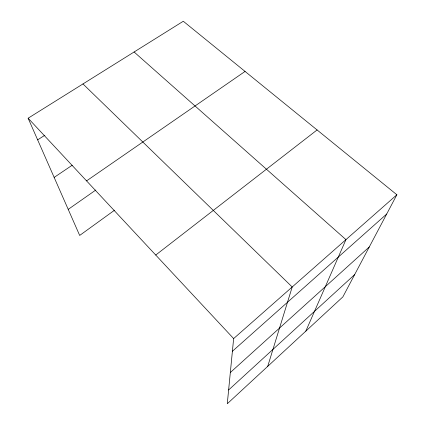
<?xml version="1.0" encoding="UTF-8"?>
<svg xmlns="http://www.w3.org/2000/svg" width="425" height="425" viewBox="0 0 425 425"><rect width="100%" height="100%" fill="white"/><g stroke="black" fill="none" stroke-linecap="round" stroke-linejoin="round"><path stroke-width="0.64" d="M396.876 194.772L233.638 338.576L227.279 403.75L342.858 296.9L396.876 194.772L183.292 21.25L28.124 118.214L79.677 235.439L114.612 210.163M267.707 366.377L292.209 286.976L82.965 83.943M305.814 331.144L345.955 239.636L134.098 51.988M228.623 389.969L354.641 274.624M230.323 372.528L369.267 246.973M232.401 351.257L386.697 214.025M155.736 255.048L317.092 129.949M68.213 209.371L95.822 190.018M86.567 180.88L245.055 71.427M54.15 177.406L72.245 165.213M37.644 139.873L44.885 135.219M28.124 118.214L233.638 338.576"/></g></svg>
